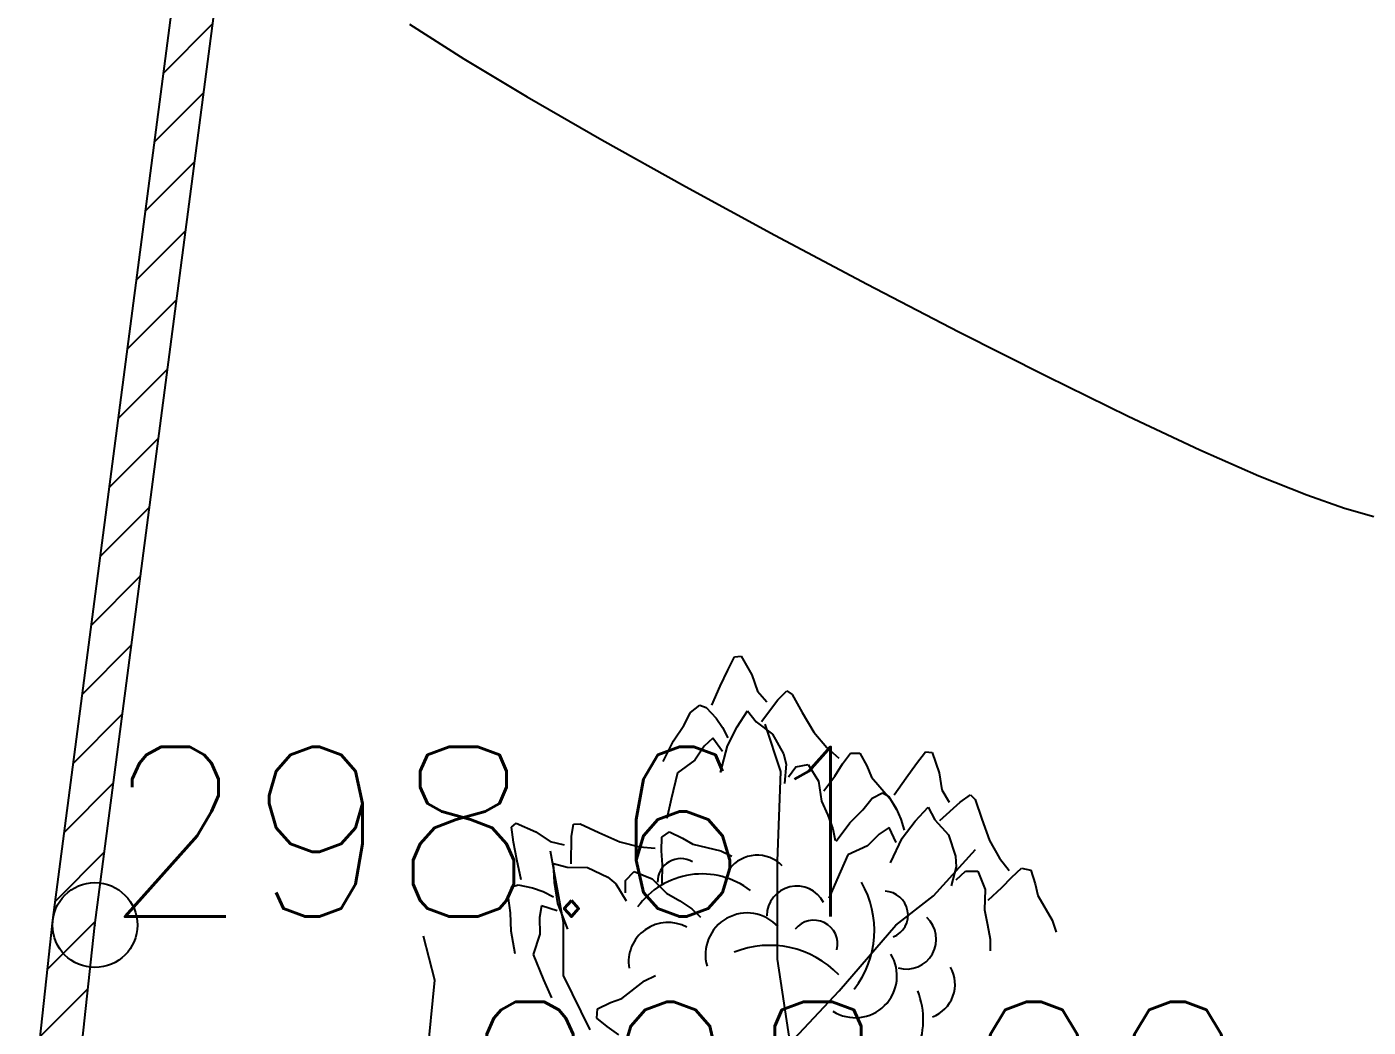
# Model space of a CAD drawing. Header units: millimetres. Extents: x 524954 to 526204, y 9523489 to 9524010.
# Drawn here: x 525961.06 to 525968.97, y 9523771.6 to 9523777.49 of the extents above; entities that cross this region are included whole.
import ezdxf

# ---------------------------------------------------------------- set-up
doc = ezdxf.new("R2010")
doc.units = ezdxf.units.MM
doc.header["$PDMODE"] = 32
doc.header["$PDSIZE"] = 0.5
doc.linetypes.add('ACAD_ISO12W100', pattern=[21, 12, -3, 0, -3, 0, -3])
for name, color, linetype in [('Arbre', 34, 'ACAD_ISO12W100'), ('Cloture', 7, 'Continuous'), ('CN_01_00', 3, 'Continuous'), ('Murs', 1, 'Continuous'), ('TopoAlt', 3, 'Continuous'), ('TOPOJIS', 7, 'Continuous')]:
    doc.layers.add(name, color=color, linetype=linetype)
doc.styles.add('Simplex 1.0', font='Simplex.shx', dxfattribs={"width": 0.99, "height": 1})

# ---------------------------------------------------------------- blocks, each defined once
blk = doc.blocks.new('TCPOINT M')
at = {"color": 0}
blk.add_point((0, 0), dxfattribs=at)
at = {"layer": 'TopoAlt', "style": 'Simplex 1.0', "width": 0.99}
blk.add_attdef('ALT', (0.15, 0.15), '', height=1, dxfattribs=at)
blk = doc.blocks.new('v088')
at = {"color": 3, "linetype": 'Continuous'}
for p, q in [((-0.0239, 12.3184), (0.0161, 12.3965)), ((0.0161, 12.3965), (0.0546, 12.3999)), ((0.0546, 12.3999), (0.1184, 12.2906)), ((-0.0686, 12.2238), (-0.0239, 12.3184)), ((0.1184, 12.2906), (0.1522, 12.1952)), ((-0.1179, 12.1126), (-0.0686, 12.2238)), ((0.1522, 12.1952), (0.2074, 12.1313)), ((0.2717, 12.1435), (0.3242, 12.1966)), ((0.3242, 12.1966), (0.3557, 12.1751)), ((0.3557, 12.1751), (0.415, 12.0689)), ((-0.2428, 12.0693), (-0.1881, 12.111)), ((-0.1881, 12.111), (-0.1505, 12.0986)), ((-0.1505, 12.0986), (-0.0915, 12.0354)), ((0.1746, 12.0155), (0.2717, 12.1435)), ((-0.2828, 11.9912), (-0.2428, 12.0693)), ((-0.0915, 12.0354), (-0.0536, 11.98)), ((0.0317, 11.9844), (0.0922, 12.0781)), ((0.0922, 12.0781), (0.1437, 12.0135)), ((0.415, 12.0689), (0.4841, 11.9528)), ((-0.344, 11.9013), (-0.2828, 11.9912)), ((-0.0536, 11.98), (-0.0225, 11.9193)), ((-0.0252, 11.8718), (0.0317, 11.9844)), ((0.1437, 12.0135), (0.2395, 11.9416)), ((0.2395, 11.9416), (0.3048, 11.8248)), ((0.4841, 11.9528), (0.5601, 11.8616)), ((-0.4033, 11.7804), (-0.344, 11.9013)), ((-0.1618, 11.8694), (-0.2169, 11.7884)), ((-0.1123, 11.9179), (-0.1618, 11.8694)), ((-0.0542, 11.8389), (-0.1123, 11.9179)), ((-0.066, 11.7153), (-0.0252, 11.8718)), ((0.5601, 11.8616), (0.6304, 11.8005)), ((-0.2169, 11.7884), (-0.3202, 11.714)), ((0.3048, 11.8248), (0.32, 11.7651)), ((0.6527, 11.7656), (0.6994, 11.8293)), ((0.6994, 11.8293), (0.7544, 11.828)), ((0.7544, 11.828), (0.796, 11.7537)), ((1.0886, 11.7676), (1.1424, 11.8368)), ((1.1424, 11.8368), (1.1809, 11.833)), ((1.1809, 11.833), (1.2232, 11.7138)), ((-0.3202, 11.714), (-0.3572, 11.5582)), ((0.32, 11.7651), (0.3106, 11.6498)), ((0.3344, 11.6895), (0.378, 11.7487)), ((0.378, 11.7487), (0.4498, 11.7623)), ((0.4498, 11.7623), (0.5114, 11.6644)), ((0.6075, 11.6944), (0.6527, 11.7656)), ((0.796, 11.7537), (0.824, 11.6885)), ((1.027, 11.683), (1.0886, 11.7676)), ((1.2232, 11.7138), (1.2386, 11.6137)), ((0.5114, 11.6644), (0.5299, 11.5465)), ((0.5418, 11.6075), (0.6075, 11.6944)), ((0.824, 11.6885), (0.9344, 11.5607)), ((0.9578, 11.583), (1.027, 11.683)), ((-0.3572, 11.5582), (-0.3824, 11.4437)), ((0.5299, 11.5465), (0.5653, 11.4632)), ((0.7732, 11.4945), (0.827, 11.5637)), ((0.827, 11.5637), (0.8886, 11.5945)), ((0.8886, 11.5945), (0.9232, 11.5753)), ((0.9232, 11.5753), (0.9693, 11.5022)), ((0.9344, 11.5607), (0.97, 11.497)), ((1.2386, 11.6137), (1.2809, 11.5407)), ((1.3463, 11.5407), (1.4079, 11.583)), ((1.4079, 11.583), (1.4348, 11.556)), ((1.4348, 11.556), (1.4733, 11.4406)), ((0.5653, 11.4632), (0.5962, 11.3829)), ((0.6962, 11.4176), (0.7732, 11.4945)), ((0.9693, 11.5022), (0.9963, 11.4406)), ((1.0809, 11.4291), (1.1578, 11.5099)), ((1.1578, 11.5099), (1.1963, 11.4368)), ((1.2271, 11.433), (1.3463, 11.5407)), ((-1.2987, 11.3921), (-1.2695, 11.4174)), ((-1.2853, 11.3054), (-1.2987, 11.3921)), ((-1.2695, 11.4174), (-1.1537, 11.3664)), ((-0.9434, 11.3371), (-0.9319, 11.4109)), ((-0.9319, 11.4109), (-0.8938, 11.412)), ((-0.8938, 11.412), (-0.7835, 11.3608)), ((0.6155, 11.3099), (0.6962, 11.4176)), ((0.927, 11.3906), (0.8693, 11.3522)), ((0.9693, 11.3022), (0.927, 11.3906)), ((0.9963, 11.4406), (1.0155, 11.3753)), ((1.004, 11.3291), (1.0809, 11.4291)), ((1.1963, 11.4368), (1.2771, 11.3483)), ((1.4733, 11.4406), (1.5194, 11.3137)), ((-1.266, 11.2026), (-1.2853, 11.3054)), ((-1.1537, 11.3664), (-1.0704, 11.3089)), ((-1.0704, 11.3089), (-0.9882, 11.2895)), ((-0.9469, 11.1764), (-0.9434, 11.3371)), ((-0.7835, 11.3608), (-0.6595, 11.3072)), ((-0.6595, 11.3072), (-0.5444, 11.2779)), ((-0.4131, 11.2545), (-0.4126, 11.3334)), ((-0.4126, 11.3334), (-0.3673, 11.3647)), ((-0.3673, 11.3647), (-0.2901, 11.3288)), ((-0.2901, 11.3288), (-0.2291, 11.2925)), ((0.5962, 11.3829), (0.6091, 11.3149)), ((0.8693, 11.3522), (0.8001, 11.2829)), ((0.9347, 11.1829), (1.004, 11.3291)), ((1.2771, 11.3483), (1.3194, 11.2214)), ((1.5194, 11.3137), (1.5771, 11.2099)), ((-0.5444, 11.2779), (-0.4516, 11.2697)), ((-0.4079, 11.1703), (-0.4131, 11.2545)), ((-0.2291, 11.2925), (-0.0648, 11.2537)), ((-0.0648, 11.2537), (0.0014, 11.223)), ((0.6847, 11.2291), (0.6193, 11.0829)), ((0.8001, 11.2829), (0.6847, 11.2291)), ((-1.2408, 11.0836), (-1.266, 11.2026)), ((-1.0503, 11.1789), (-0.9708, 11.1567)), ((-1.0444, 11.0675), (-1.0503, 11.1789)), ((-0.9708, 11.1567), (-0.851, 11.1547)), ((-0.851, 11.1547), (-0.7296, 11.0984)), ((-0.4102, 11.0614), (-0.4079, 11.1703)), ((1.3232, 11.1598), (1.2925, 11.0483)), ((1.3194, 11.2214), (1.3232, 11.1598)), ((1.5771, 11.2099), (1.6348, 11.1368)), ((1.6502, 11.0983), (1.7079, 11.1522)), ((1.7079, 11.1522), (1.7617, 11.1406)), ((-1.0245, 10.9429), (-1.0444, 11.0675)), ((-0.7296, 11.0984), (-0.6822, 11.0589)), ((-0.6263, 11.0061), (-0.6257, 11.0796)), ((-0.6257, 11.0796), (-0.5755, 11.1328)), ((-0.5755, 11.1328), (-0.4682, 11.0896)), ((-0.4682, 11.0896), (-0.3841, 11.005)), ((0.6193, 11.0829), (0.5731, 10.9752)), ((1.3232, 11.0829), (1.3771, 11.1329)), ((1.3771, 11.1329), (1.4502, 11.1329)), ((1.4502, 11.1329), (1.4925, 11.0252)), ((1.5925, 11.0368), (1.6502, 11.0983)), ((1.7617, 11.1406), (1.7887, 11.0598)), ((-1.3166, 10.9752), (-1.2967, 11.0411)), ((-1.2967, 11.0411), (-1.2589, 11.0531)), ((-1.2589, 11.0531), (-1.1741, 11.0365)), ((-1.1741, 11.0365), (-1.1109, 11.0139)), ((-1.1109, 11.0139), (-1.0501, 10.983)), ((-0.6822, 11.0589), (-0.6222, 10.96)), ((-0.3841, 11.005), (-0.3065, 10.9583)), ((1.4925, 11.0252), (1.4886, 10.906)), ((1.5117, 10.9637), (1.5925, 11.0368)), ((1.7887, 11.0598), (1.8041, 10.9906)), ((1.8041, 10.9906), (1.8887, 10.8444)), ((-1.3032, 10.8885), (-1.3166, 10.9752)), ((-1.122, 10.9292), (-1.1336, 10.8608)), ((-1.0286, 10.8992), (-1.122, 10.9292)), ((-0.9657, 10.7922), (-1.0245, 10.9429)), ((-0.3065, 10.9583), (-0.2344, 10.9114)), ((-0.2344, 10.9114), (-0.1841, 10.8638)), ((-1.3, 10.7798), (-1.3032, 10.8885)), ((-1.1336, 10.8608), (-1.1308, 10.7629)), ((1.4886, 10.906), (1.5079, 10.8175)), ((1.8887, 10.8444), (1.9118, 10.7752)), ((-1.2771, 10.6471), (-1.3, 10.7798)), ((-1.1308, 10.7629), (-1.1708, 10.642)), ((1.5079, 10.8175), (1.5233, 10.7329)), ((1.5233, 10.7329), (1.5233, 10.6636)), ((-1.1708, 10.642), (-1.1094, 10.4942)), ((-0.514, 10.4875), (-0.4484, 10.5194)), ((-1.1094, 10.4942), (-1.0628, 10.3867)), ((-0.648, 10.3846), (-0.514, 10.4875)), ((-0.7912, 10.3231), (-0.7146, 10.3603)), ((-0.7146, 10.3603), (-0.648, 10.3846)), ((-0.7957, 10.2682), (-0.7912, 10.3231)), ((-0.7348, 10.218), (-0.7957, 10.2682)), ((-0.6662, 10.1688), (-0.7348, 10.218))]:
    blk.add_line(p, q, dxfattribs=at)
at = {"linetype": 'Continuous'}
for p, q in [((0.2897, 11.7219), (0.1969, 11.9998)), ((0.2697, 11.1929), (0.2897, 11.7219)), ((-0.9914, 10.8307), (-1.0686, 11.252)), ((1.1882, 10.9882), (1.4374, 11.2608)), ((0.2693, 10.6145), (0.2697, 11.1929)), ((0.9679, 10.8157), (1.1882, 10.9882)), ((-0.9911, 10.5198), (-0.9914, 10.8307)), ((-1.7492, 10.4915), (-1.8168, 10.7513)), ((0.6339, 10.4293), (0.9679, 10.8157)), ((0.3448, 10.1217), (0.2693, 10.6145)), ((-0.8352, 10.1996), (-0.9911, 10.5198)), ((-1.8059, 9.9306), (-1.7492, 10.4915)), ((0.3358, 10.1122), (0.6339, 10.4293))]:
    blk.add_line(p, q, dxfattribs=at)
at = {"color": 3, "linetype": 'Continuous'}
for centre, major_axis, start_param, end_param in [((0.1501, 11.0237), (0.1445, 0.1445), 6.263619, 7.998733), ((-0.3005, 11.0717), (0.0964, 0.0964), 0.254619, 2.377018), ((-0.1756, 10.6509), (0.3298, 0.3298), 0.12682, 1.733702), ((0.2754, 10.7857), (0.3995, 0.3995), 4.836335, 6.022049), ((0.3829, 10.8698), (-0.1246, 0.1246), 4.396235, 7.060094), ((0.8987, 10.8757), (0.099, 0.099), 4.31771, 7.031286), ((0.0911, 10.6412), (0.1741, 0.1741), 6.236163, 8.918901), ((-0.3757, 10.5998), (0.1641, 0.1641), 0.282297, 2.520721), ((0.4834, 10.7051), (-0.099, 0.099), 3.680741, 6.394318), ((1.0287, 10.7332), (-0.1246, 0.1246), 2.081137, 4.744996), ((0.2226, 10.1318), (-0.3995, 0.3995), 4.689978, 5.875693), ((0.7276, 10.5169), (-0.1741, 0.1741), 1.793126, 4.475865), ((1.1114, 10.4666), (-0.1445, 0.1445), 2.713295, 4.448408), ((0.6623, 10.2582), (-0.3298, 0.3298), 2.69514, 4.302022)]:
    blk.add_ellipse(centre, major_axis=major_axis, ratio=1, start_param=start_param, end_param=end_param, dxfattribs=at)

msp = doc.modelspace()

# ---------------------------------------------------------------- hatches: boundary and pattern name
at = {"layer": 'Murs'}
h = msp.add_hatch(dxfattribs=at)
h.set_pattern_fill('_U', color=256, scale=0.25, angle=45, style=0, pattern_type=0)
h.set_pattern_definition([(45, (0, 0), (-0.1767766952966, 0.1767766952966), [])])
h.paths.add_polyline_path([(525943.4966, 9523786.4985), (525939.15, 9523761.0624), (525959.5224, 9523757.3125), (525960.6242, 9523764.4308), (525961.4652, 9523772.1982), (525963.0289, 9523784.1466)])
h.paths.add_polyline_path([(525943.7029, 9523786.2219), (525939.438, 9523761.2636), (525959.3147, 9523757.605), (525960.3763, 9523764.4634), (525961.217, 9523772.2278), (525962.7482, 9523783.9286)], flags=0)

# ---------------------------------------------------------------- linework, layer by layer
at = {"layer": 'Cloture', "flags": 128}
for points in [[(525943.4966, 9523786.4985), (525939.15, 9523761.0624), (525959.5224, 9523757.3125), (525960.6242, 9523764.4308), (525961.4652, 9523772.1982), (525963.0289, 9523784.1466)], [(525943.7029, 9523786.2219), (525939.438, 9523761.2636), (525959.3147, 9523757.605), (525960.3763, 9523764.4634), (525961.217, 9523772.2278), (525962.7482, 9523783.9286)]]:
    msp.add_lwpolyline(points, close=True, dxfattribs=at)
at = {"layer": 'CN_01_00', "elevation": 299, "flags": 128}
msp.add_lwpolyline([(525963.3195, 9523777.5064), (525963.6382, 9523777.3023), (525964.0128, 9523777.0767), (525964.453, 9523776.8232), (525964.9458, 9523776.5484), (525965.4728, 9523776.2621), (525966.0156, 9523775.9739), (525966.5557, 9523775.6937), (525967.0747, 9523775.4313), (525967.5541, 9523775.1963), (525967.9756, 9523774.9987), (525968.3251, 9523774.8454), (525968.607, 9523774.7328), (525968.83, 9523774.6546), (525969.0028, 9523774.6044)], dxfattribs=at)

# ---------------------------------------------------------------- block references
at = {"layer": 'Arbre'}
msp.add_blockref('v088', (525965.218, 9523761.382), dxfattribs=at)
at = {"layer": 'TOPOJIS'}
ref = msp.add_blockref('TCPOINT M', (525961.4652, 9523772.1982, 298.61), dxfattribs=at)
ref.add_attrib('ALT', '298.61', (525961.5152, 9523772.2482, 298.61), dxfattribs={"layer": 'TopoAlt', "height": 1, "style": 'Simplex 1.0', "width": 0.99})
ref = msp.add_blockref('TCPOINT M', (525963.5541, 9523770.6959, 298), dxfattribs=at)
ref.add_attrib('ALT', '298.00', (525963.6041, 9523770.7459, 298), dxfattribs={"layer": 'TopoAlt', "height": 1, "style": 'Simplex 1.0', "width": 0.99})

doc.saveas('drawing.dxf')
